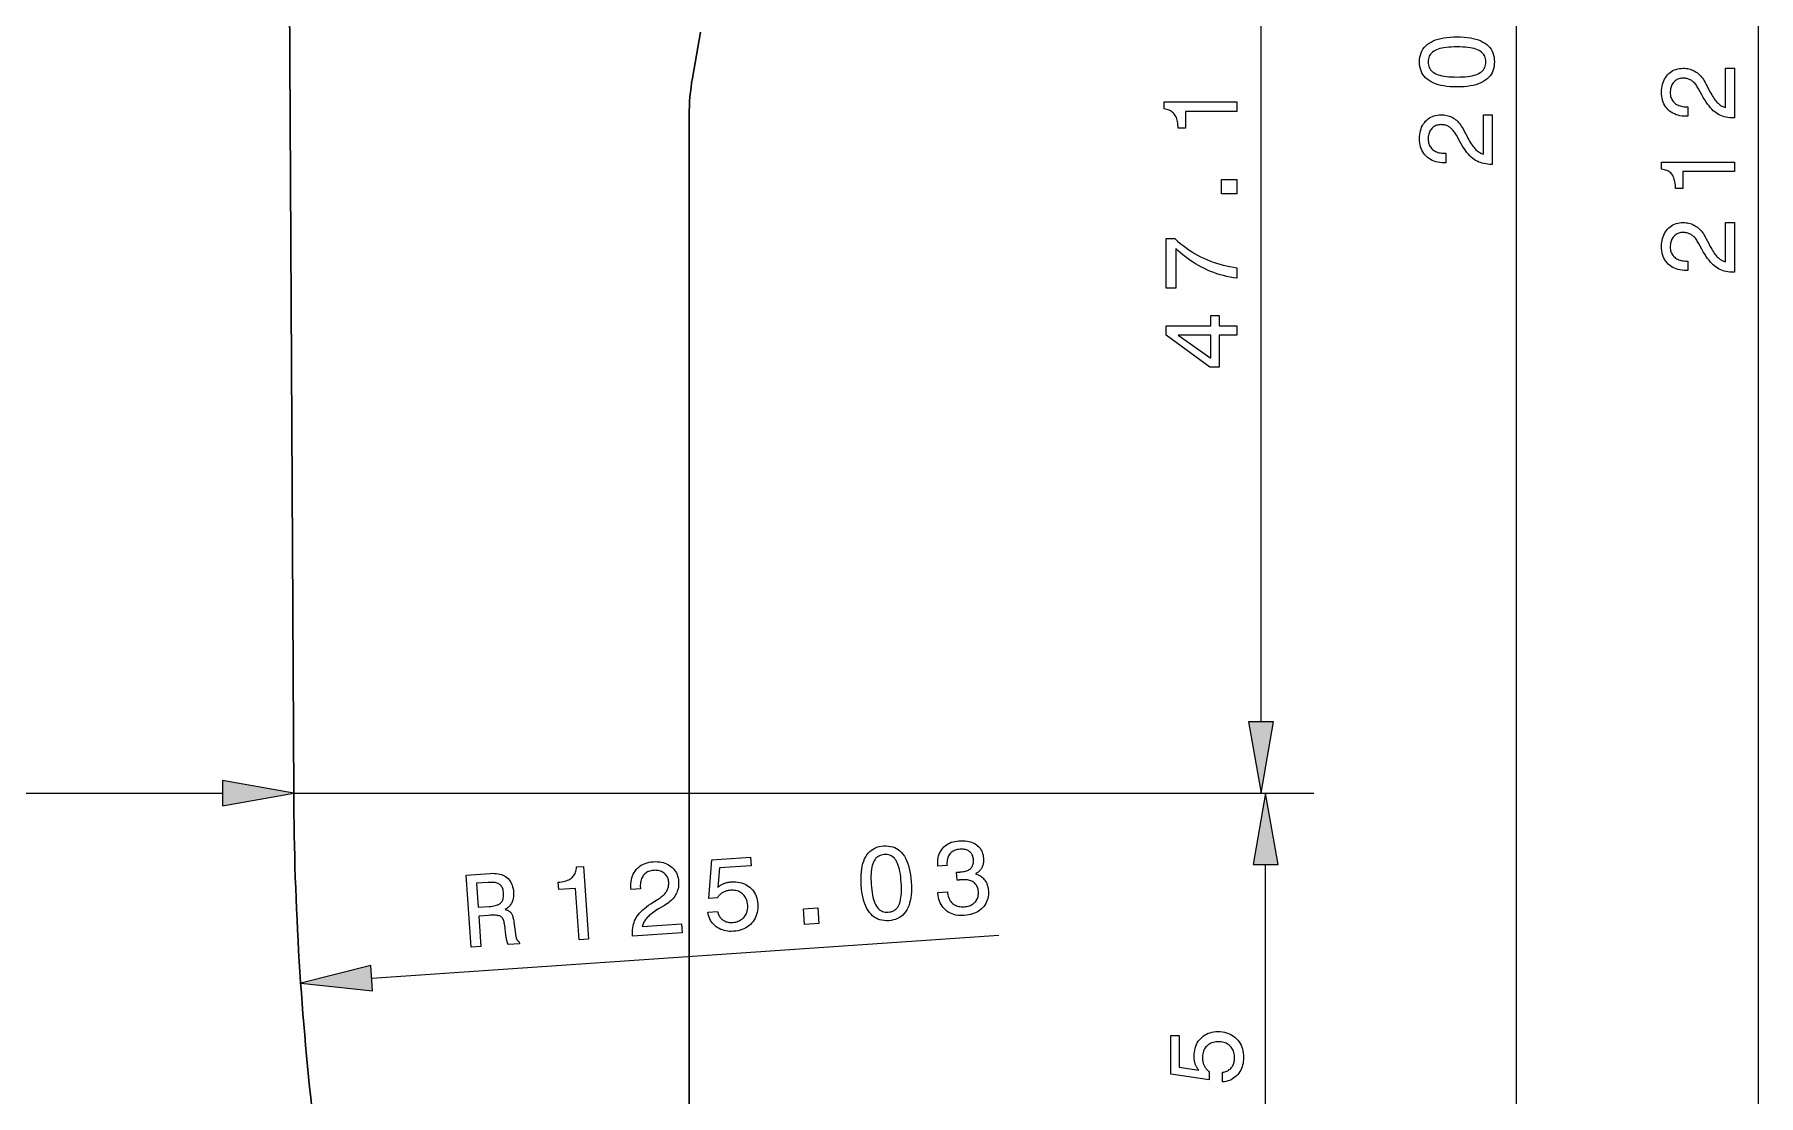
# Model space of a CAD drawing. Extents: x 0 to 297, y 0 to 420.
# Drawn here: x 151.6 to 223.1, y 182.2 to 226.2 of the extents above; entities that cross this region are included whole.
import ezdxf

# ---------------------------------------------------------------- set-up
doc = ezdxf.new("R2010")
doc.units = 0

msp = doc.modelspace()

# ---------------------------------------------------------------- linework, layer by layer
at = {"color": 7, "lineweight": 13}
for p, q in [((213.052, 124.712), (213.052, 326.904)), ((223.09, 120.712), (223.09, 326.904)), ((202.461, 197.712), (202.461, 238.904)), ((131.805, 194.758), (159.396, 194.758)), ((162.35, 194.758), (204.65, 194.758)), ((162.35, 194.758), (204.461, 194.758)), ((165.588, 187.092), (191.584, 188.87))]:
    msp.add_line(p, q, dxfattribs=at)
at = {"color": 7, "lineweight": 30}
for p, q in [((162.1, 241.858), (162.35, 194.758)), ((178.75, 121.758), (178.75, 222.858))]:
    msp.add_line(p, q, dxfattribs=at)
at = {"color": 7, "lineweight": 30, "ltscale": 0.048477}
msp.add_line((178.884, 224.403), (179.217, 226.313), dxfattribs=at)
at = {"color": 7, "lineweight": 13, "ltscale": 0.477279}
msp.add_line((202.65, 172.712), (202.65, 191.804), dxfattribs=at)
at = {"color": 7, "lineweight": 13}
for points in [[(210.589, 224.037), (210.44, 224.04), (210.299, 224.048), (210.165, 224.061), (210.038, 224.08), (209.919, 224.103), (209.807, 224.133), (209.702, 224.167), (209.604, 224.207), (209.514, 224.252), (209.431, 224.303), (209.355, 224.358), (209.287, 224.419), (209.228, 224.484), (209.176, 224.554), (209.132, 224.629), (209.097, 224.709), (209.069, 224.793), (209.049, 224.883), (209.037, 224.977), (209.033, 225.076), (209.037, 225.176), (209.049, 225.271), (209.069, 225.361), (209.096, 225.446), (209.132, 225.526), (209.175, 225.601), (209.226, 225.671), (209.285, 225.736), (209.352, 225.796), (209.427, 225.851), (209.51, 225.901), (209.6, 225.946), (209.697, 225.985), (209.802, 226.019), (209.915, 226.048), (210.035, 226.072), (210.162, 226.09), (210.297, 226.103), (210.439, 226.111), (210.589, 226.114), (210.738, 226.111), (210.88, 226.103), (211.015, 226.09), (211.142, 226.072), (211.261, 226.048), (211.373, 226.019), (211.478, 225.985), (211.575, 225.946), (211.664, 225.901), (211.746, 225.851), (211.821, 225.796), (211.888, 225.736), (211.946, 225.671), (211.997, 225.601), (212.04, 225.526), (212.076, 225.446), (212.103, 225.361), (212.123, 225.271), (212.135, 225.176), (212.139, 225.076), (212.135, 224.977), (212.123, 224.883), (212.103, 224.793), (212.075, 224.709), (212.04, 224.629), (211.997, 224.554), (211.945, 224.484), (211.886, 224.419), (211.819, 224.358), (211.744, 224.303), (211.662, 224.252), (211.572, 224.207), (211.475, 224.167), (211.37, 224.133), (211.258, 224.103), (211.139, 224.08), (211.013, 224.061), (210.879, 224.048), (210.738, 224.04)], [(210.589, 224.45), (210.71, 224.452), (210.824, 224.456), (210.931, 224.464), (211.032, 224.475), (211.126, 224.488), (211.213, 224.505), (211.294, 224.525), (211.368, 224.547), (211.436, 224.573), (211.497, 224.602), (211.551, 224.634), (211.6, 224.67), (211.643, 224.708), (211.681, 224.751), (211.712, 224.797), (211.738, 224.846), (211.758, 224.898), (211.773, 224.954), (211.781, 225.014), (211.784, 225.076), (211.781, 225.14), (211.773, 225.199), (211.759, 225.255), (211.739, 225.308), (211.713, 225.357), (211.682, 225.403), (211.645, 225.445), (211.602, 225.483), (211.554, 225.518), (211.5, 225.55), (211.439, 225.578), (211.372, 225.603), (211.298, 225.626), (211.217, 225.645), (211.13, 225.661), (211.035, 225.675), (210.934, 225.685), (210.826, 225.692), (210.711, 225.697), (210.589, 225.698), (210.467, 225.697), (210.351, 225.692), (210.243, 225.685), (210.141, 225.675), (210.047, 225.661), (209.959, 225.645), (209.878, 225.626), (209.804, 225.603), (209.736, 225.578), (209.676, 225.55), (209.622, 225.518), (209.574, 225.483), (209.531, 225.445), (209.494, 225.403), (209.463, 225.357), (209.437, 225.308), (209.417, 225.255), (209.403, 225.199), (209.394, 225.14), (209.392, 225.076), (209.394, 225.014), (209.403, 224.954), (209.417, 224.898), (209.438, 224.846), (209.463, 224.797), (209.495, 224.751), (209.533, 224.708), (209.576, 224.67), (209.625, 224.634), (209.679, 224.602), (209.74, 224.573), (209.808, 224.547), (209.882, 224.525), (209.963, 224.505), (210.051, 224.488), (210.145, 224.475), (210.246, 224.464), (210.354, 224.456), (210.468, 224.452)], [(222.09, 222.752), (222.077, 222.752), (221.99, 222.755), (221.905, 222.761), (221.823, 222.771), (221.745, 222.785), (221.669, 222.804), (221.596, 222.827), (221.526, 222.854), (221.459, 222.885), (221.395, 222.92), (221.334, 222.959), (221.274, 223.004), (221.215, 223.055), (221.155, 223.113), (221.096, 223.178), (221.037, 223.249), (220.978, 223.327), (220.919, 223.411), (220.86, 223.503), (220.801, 223.601), (220.743, 223.705), (220.603, 223.96), (220.578, 224.005), (220.552, 224.047), (220.526, 224.087), (220.499, 224.124), (220.471, 224.159), (220.443, 224.191), (220.414, 224.221), (220.385, 224.249), (220.355, 224.273), (220.324, 224.296), (220.292, 224.316), (220.26, 224.334), (220.226, 224.349), (220.191, 224.363), (220.156, 224.375), (220.119, 224.384), (220.081, 224.392), (220.042, 224.397), (220.002, 224.4), (219.96, 224.401), (219.914, 224.399), (219.869, 224.395), (219.826, 224.386), (219.784, 224.375), (219.745, 224.36), (219.707, 224.342), (219.672, 224.321), (219.638, 224.297), (219.606, 224.269), (219.576, 224.238), (219.548, 224.204), (219.523, 224.168), (219.501, 224.13), (219.482, 224.089), (219.466, 224.047), (219.453, 224.002), (219.442, 223.955), (219.435, 223.905), (219.431, 223.854), (219.429, 223.8), (219.431, 223.747), (219.437, 223.696), (219.446, 223.647), (219.459, 223.601), (219.475, 223.557), (219.496, 223.515), (219.52, 223.476), (219.548, 223.439), (219.579, 223.404), (219.615, 223.371), (219.653, 223.341), (219.694, 223.315), (219.738, 223.291), (219.785, 223.271), (219.835, 223.253), (219.887, 223.239), (219.943, 223.228), (220, 223.22), (220.061, 223.216), (220.125, 223.214), (220.161, 223.214), (220.161, 222.822), (220.1, 222.822), (220.007, 222.825), (219.918, 222.833), (219.833, 222.846), (219.752, 222.865), (219.674, 222.889), (219.601, 222.919), (219.532, 222.954), (219.467, 222.995), (219.405, 223.041), (219.348, 223.092), (219.295, 223.148), (219.248, 223.207), (219.207, 223.271), (219.17, 223.338), (219.14, 223.41), (219.115, 223.485), (219.096, 223.564), (219.082, 223.646), (219.073, 223.733), (219.071, 223.823), (219.073, 223.91), (219.081, 223.994), (219.093, 224.074), (219.11, 224.15), (219.132, 224.224), (219.159, 224.294), (219.192, 224.36), (219.229, 224.423), (219.27, 224.483), (219.317, 224.539), (219.368, 224.591), (219.422, 224.637), (219.479, 224.678), (219.539, 224.714), (219.602, 224.744), (219.669, 224.768), (219.738, 224.788), (219.811, 224.801), (219.886, 224.809), (219.965, 224.812), (220.026, 224.811), (220.085, 224.806), (220.144, 224.798), (220.2, 224.787), (220.255, 224.772), (220.309, 224.754), (220.361, 224.734), (220.411, 224.71), (220.46, 224.682), (220.507, 224.652), (220.553, 224.618), (220.598, 224.581), (220.642, 224.541), (220.684, 224.497), (220.725, 224.45), (220.765, 224.399), (220.803, 224.345), (220.84, 224.288), (220.876, 224.227), (220.911, 224.163), (221.04, 223.91), (221.077, 223.84), (221.113, 223.774), (221.149, 223.712), (221.184, 223.654), (221.218, 223.6), (221.252, 223.55), (221.285, 223.505), (221.317, 223.463), (221.348, 223.426), (221.379, 223.392), (221.41, 223.362), (221.441, 223.334), (221.473, 223.308), (221.506, 223.284), (221.54, 223.262), (221.574, 223.242), (221.609, 223.225), (221.645, 223.209), (221.681, 223.196), (221.719, 223.185), (221.719, 224.812), (222.09, 224.812)], [(201.461, 223.026), (199.328, 223.026), (199.328, 222.327), (199.022, 222.327), (199.02, 222.402), (199.014, 222.473), (199.007, 222.54), (198.996, 222.603), (198.983, 222.663), (198.968, 222.718), (198.95, 222.77), (198.929, 222.817), (198.906, 222.86), (198.88, 222.9), (198.851, 222.936), (198.819, 222.969), (198.783, 222.999), (198.744, 223.026), (198.702, 223.05), (198.657, 223.071), (198.608, 223.089), (198.556, 223.104), (198.501, 223.116), (198.442, 223.126), (198.442, 223.419), (201.461, 223.419)], [(212.052, 220.826), (212.039, 220.826), (211.952, 220.828), (211.867, 220.835), (211.786, 220.845), (211.707, 220.859), (211.631, 220.878), (211.558, 220.901), (211.488, 220.927), (211.421, 220.958), (211.357, 220.994), (211.296, 221.033), (211.237, 221.077), (211.177, 221.129), (211.118, 221.187), (211.058, 221.251), (210.999, 221.323), (210.94, 221.401), (210.881, 221.485), (210.822, 221.577), (210.764, 221.675), (210.705, 221.779), (210.566, 222.034), (210.541, 222.079), (210.515, 222.121), (210.488, 222.161), (210.461, 222.198), (210.434, 222.233), (210.406, 222.265), (210.377, 222.295), (210.347, 222.322), (210.317, 222.347), (210.286, 222.369), (210.255, 222.389), (210.222, 222.407), (210.189, 222.423), (210.154, 222.437), (210.118, 222.449), (210.081, 222.458), (210.043, 222.465), (210.004, 222.471), (209.964, 222.474), (209.923, 222.475), (209.876, 222.473), (209.831, 222.468), (209.788, 222.46), (209.747, 222.449), (209.707, 222.434), (209.67, 222.416), (209.634, 222.395), (209.6, 222.37), (209.568, 222.343), (209.538, 222.311), (209.51, 222.278), (209.485, 222.242), (209.463, 222.203), (209.444, 222.163), (209.428, 222.12), (209.415, 222.076), (209.405, 222.029), (209.397, 221.979), (209.393, 221.928), (209.392, 221.874), (209.393, 221.821), (209.399, 221.77), (209.408, 221.721), (209.421, 221.675), (209.438, 221.631), (209.458, 221.589), (209.482, 221.55), (209.51, 221.512), (209.542, 221.478), (209.577, 221.445), (209.616, 221.415), (209.657, 221.388), (209.701, 221.365), (209.748, 221.344), (209.797, 221.327), (209.85, 221.313), (209.905, 221.302), (209.963, 221.294), (210.024, 221.29), (210.087, 221.288), (210.123, 221.288), (210.123, 220.896), (210.062, 220.896), (209.969, 220.898), (209.88, 220.907), (209.795, 220.92), (209.714, 220.939), (209.637, 220.963), (209.564, 220.993), (209.494, 221.028), (209.429, 221.069), (209.368, 221.114), (209.31, 221.166), (209.258, 221.222), (209.211, 221.281), (209.169, 221.345), (209.133, 221.412), (209.102, 221.483), (209.077, 221.559), (209.058, 221.637), (209.044, 221.72), (209.036, 221.807), (209.033, 221.897), (209.036, 221.984), (209.043, 222.068), (209.055, 222.148), (209.073, 222.224), (209.095, 222.298), (209.122, 222.367), (209.154, 222.434), (209.191, 222.497), (209.233, 222.557), (209.28, 222.613), (209.331, 222.665), (209.385, 222.711), (209.442, 222.752), (209.502, 222.788), (209.565, 222.818), (209.631, 222.842), (209.701, 222.861), (209.773, 222.875), (209.848, 222.883), (209.927, 222.886), (209.988, 222.884), (210.048, 222.88), (210.106, 222.872), (210.163, 222.86), (210.218, 222.846), (210.271, 222.828), (210.323, 222.807), (210.374, 222.783), (210.423, 222.756), (210.47, 222.726), (210.516, 222.692), (210.561, 222.655), (210.604, 222.614), (210.646, 222.571), (210.687, 222.523), (210.727, 222.473), (210.766, 222.419), (210.803, 222.361), (210.839, 222.301), (210.874, 222.237), (211.002, 221.984), (211.039, 221.914), (211.076, 221.848), (211.112, 221.786), (211.147, 221.728), (211.181, 221.674), (211.214, 221.624), (211.247, 221.579), (211.279, 221.537), (211.311, 221.5), (211.342, 221.466), (211.372, 221.436), (211.404, 221.408), (211.436, 221.381), (211.469, 221.357), (211.502, 221.336), (211.537, 221.316), (211.572, 221.298), (211.607, 221.283), (211.644, 221.27), (211.681, 221.258), (211.681, 222.886), (212.052, 222.886)], [(222.09, 220.53), (219.956, 220.53), (219.956, 219.83), (219.65, 219.83), (219.648, 219.906), (219.643, 219.977), (219.635, 220.044), (219.625, 220.107), (219.612, 220.167), (219.596, 220.222), (219.578, 220.273), (219.557, 220.321), (219.534, 220.364), (219.508, 220.404), (219.479, 220.44), (219.447, 220.473), (219.412, 220.503), (219.373, 220.53), (219.331, 220.554), (219.285, 220.575), (219.237, 220.593), (219.185, 220.608), (219.129, 220.62), (219.071, 220.629), (219.071, 220.923), (222.09, 220.923)], [(201.461, 219.607), (200.818, 219.607), (200.818, 220.204), (201.461, 220.204)], [(222.09, 216.356), (222.077, 216.356), (221.99, 216.358), (221.905, 216.364), (221.823, 216.375), (221.745, 216.389), (221.669, 216.408), (221.596, 216.43), (221.526, 216.457), (221.459, 216.488), (221.395, 216.523), (221.334, 216.563), (221.274, 216.607), (221.215, 216.659), (221.155, 216.717), (221.096, 216.781), (221.037, 216.853), (220.978, 216.931), (220.919, 217.015), (220.86, 217.106), (220.801, 217.204), (220.743, 217.309), (220.603, 217.564), (220.578, 217.609), (220.552, 217.651), (220.526, 217.691), (220.499, 217.728), (220.471, 217.763), (220.443, 217.795), (220.414, 217.825), (220.385, 217.852), (220.355, 217.877), (220.324, 217.899), (220.292, 217.919), (220.26, 217.937), (220.226, 217.953), (220.191, 217.967), (220.156, 217.978), (220.119, 217.988), (220.081, 217.995), (220.042, 218.001), (220.002, 218.004), (219.96, 218.005), (219.914, 218.003), (219.869, 217.998), (219.826, 217.99), (219.784, 217.979), (219.745, 217.964), (219.707, 217.946), (219.672, 217.925), (219.638, 217.9), (219.606, 217.872), (219.576, 217.841), (219.548, 217.808), (219.523, 217.772), (219.501, 217.733), (219.482, 217.693), (219.466, 217.65), (219.453, 217.605), (219.442, 217.558), (219.435, 217.509), (219.431, 217.458), (219.429, 217.404), (219.431, 217.351), (219.437, 217.3), (219.446, 217.251), (219.459, 217.205), (219.475, 217.161), (219.496, 217.119), (219.52, 217.079), (219.548, 217.042), (219.579, 217.007), (219.615, 216.975), (219.653, 216.945), (219.694, 216.918), (219.738, 216.895), (219.785, 216.874), (219.835, 216.857), (219.887, 216.843), (219.943, 216.832), (220, 216.824), (220.061, 216.819), (220.125, 216.818), (220.161, 216.818), (220.161, 216.426), (220.1, 216.426), (220.007, 216.428), (219.918, 216.436), (219.833, 216.45), (219.752, 216.469), (219.674, 216.493), (219.601, 216.523), (219.532, 216.558), (219.467, 216.598), (219.405, 216.644), (219.348, 216.696), (219.295, 216.751), (219.248, 216.811), (219.207, 216.875), (219.17, 216.942), (219.14, 217.013), (219.115, 217.088), (219.096, 217.167), (219.082, 217.25), (219.073, 217.337), (219.071, 217.427), (219.073, 217.514), (219.081, 217.597), (219.093, 217.677), (219.11, 217.754), (219.132, 217.827), (219.159, 217.897), (219.192, 217.964), (219.229, 218.027), (219.27, 218.087), (219.317, 218.143), (219.368, 218.195), (219.422, 218.241), (219.479, 218.282), (219.539, 218.318), (219.602, 218.348), (219.669, 218.372), (219.738, 218.391), (219.811, 218.405), (219.886, 218.413), (219.965, 218.416), (220.026, 218.414), (220.085, 218.409), (220.144, 218.401), (220.2, 218.39), (220.255, 218.376), (220.309, 218.358), (220.361, 218.337), (220.411, 218.313), (220.46, 218.286), (220.507, 218.256), (220.553, 218.222), (220.598, 218.185), (220.642, 218.144), (220.684, 218.1), (220.725, 218.053), (220.765, 218.003), (220.803, 217.949), (220.84, 217.891), (220.876, 217.831), (220.911, 217.766), (221.04, 217.514), (221.077, 217.443), (221.113, 217.377), (221.149, 217.316), (221.184, 217.258), (221.218, 217.204), (221.252, 217.154), (221.285, 217.108), (221.317, 217.067), (221.348, 217.029), (221.379, 216.996), (221.41, 216.966), (221.441, 216.937), (221.473, 216.911), (221.506, 216.887), (221.54, 216.865), (221.574, 216.846), (221.609, 216.828), (221.645, 216.813), (221.681, 216.799), (221.719, 216.788), (221.719, 218.416), (222.09, 218.416)], [(201.461, 216.107), (201.318, 216.129), (201.176, 216.154), (201.036, 216.184), (200.899, 216.217), (200.763, 216.255), (200.63, 216.297), (200.498, 216.343), (200.368, 216.393), (200.241, 216.447), (200.115, 216.505), (199.991, 216.567), (199.868, 216.634), (199.746, 216.706), (199.625, 216.782), (199.506, 216.863), (199.387, 216.948), (199.269, 217.038), (199.153, 217.133), (199.037, 217.232), (198.923, 217.336), (198.923, 215.696), (198.529, 215.696), (198.529, 217.752), (198.887, 217.752), (198.999, 217.651), (199.113, 217.555), (199.229, 217.463), (199.346, 217.376), (199.465, 217.292), (199.585, 217.213), (199.708, 217.138), (199.832, 217.067), (199.957, 217), (200.085, 216.938), (200.214, 216.88), (200.345, 216.826), (200.478, 216.776), (200.612, 216.73), (200.749, 216.689), (200.888, 216.651), (201.028, 216.618), (201.171, 216.589), (201.315, 216.564), (201.461, 216.544)], [(201.461, 213.746), (200.719, 213.746), (200.719, 212.428), (200.34, 212.428), (198.529, 213.742), (198.529, 214.134), (200.373, 214.134), (200.373, 214.562), (200.719, 214.562), (200.719, 214.134), (201.461, 214.134)], [(200.373, 212.791), (200.373, 213.746), (199.03, 213.746)], [(201.94, 197.712), (202.461, 194.758), (202.982, 197.712)], [(159.396, 194.237), (162.35, 194.758), (159.396, 195.279)], [(203.171, 191.804), (202.65, 194.758), (202.129, 191.804)], [(185.885, 190.949), (185.877, 191.097), (185.876, 191.239), (185.88, 191.373), (185.89, 191.501), (185.905, 191.622), (185.927, 191.736), (185.954, 191.843), (185.987, 191.943), (186.026, 192.036), (186.071, 192.123), (186.121, 192.202), (186.177, 192.273), (186.238, 192.337), (186.304, 192.394), (186.376, 192.442), (186.453, 192.483), (186.536, 192.517), (186.623, 192.543), (186.717, 192.561), (186.815, 192.572), (186.915, 192.575), (187.011, 192.569), (187.102, 192.556), (187.189, 192.534), (187.271, 192.504), (187.349, 192.466), (187.422, 192.42), (187.491, 192.365), (187.555, 192.302), (187.615, 192.231), (187.671, 192.152), (187.721, 192.066), (187.767, 191.971), (187.809, 191.869), (187.845, 191.758), (187.877, 191.64), (187.904, 191.515), (187.926, 191.381), (187.944, 191.24), (187.956, 191.09), (187.964, 190.941), (187.966, 190.799), (187.962, 190.664), (187.952, 190.536), (187.937, 190.416), (187.916, 190.302), (187.889, 190.195), (187.856, 190.096), (187.818, 190.003), (187.774, 189.918), (187.724, 189.84), (187.668, 189.769), (187.608, 189.706), (187.541, 189.65), (187.469, 189.602), (187.392, 189.562), (187.309, 189.528), (187.221, 189.503), (187.127, 189.484), (187.027, 189.474), (186.928, 189.471), (186.833, 189.476), (186.743, 189.49), (186.656, 189.512), (186.574, 189.542), (186.496, 189.58), (186.423, 189.626), (186.354, 189.681), (186.289, 189.743), (186.229, 189.814), (186.173, 189.893), (186.121, 189.98), (186.075, 190.074), (186.033, 190.176), (185.997, 190.285), (185.965, 190.403), (185.937, 190.528), (185.915, 190.66), (185.897, 190.801)], [(189.063, 190.642), (189.46, 190.669), (189.467, 190.608), (189.477, 190.549), (189.491, 190.494), (189.507, 190.442), (189.526, 190.392), (189.548, 190.346), (189.573, 190.303), (189.602, 190.263), (189.633, 190.226), (189.667, 190.192), (189.704, 190.161), (189.744, 190.135), (189.786, 190.111), (189.83, 190.092), (189.877, 190.076), (189.926, 190.063), (189.978, 190.055), (190.032, 190.05), (190.088, 190.048), (190.147, 190.051), (190.205, 190.056), (190.259, 190.065), (190.312, 190.076), (190.361, 190.091), (190.408, 190.108), (190.451, 190.128), (190.493, 190.152), (190.531, 190.178), (190.567, 190.208), (190.6, 190.24), (190.63, 190.275), (190.656, 190.312), (190.679, 190.351), (190.699, 190.392), (190.714, 190.436), (190.726, 190.481), (190.735, 190.529), (190.74, 190.579), (190.742, 190.631), (190.74, 190.685), (190.735, 190.734), (190.727, 190.78), (190.715, 190.824), (190.701, 190.866), (190.683, 190.905), (190.662, 190.941), (190.638, 190.976), (190.61, 191.007), (190.58, 191.037), (190.546, 191.064), (190.509, 191.088), (190.47, 191.109), (190.428, 191.127), (190.384, 191.142), (190.338, 191.155), (190.288, 191.164), (190.237, 191.17), (190.182, 191.174), (190.126, 191.174), (190.066, 191.171), (190.058, 191.171), (190.049, 191.17), (190.041, 191.169), (190.032, 191.169), (190.023, 191.168), (190.014, 191.167), (190.005, 191.166), (189.996, 191.165), (189.987, 191.164), (189.978, 191.163), (189.968, 191.162), (189.958, 191.161), (189.948, 191.16), (189.936, 191.158), (189.925, 191.157), (189.912, 191.155), (189.899, 191.154), (189.885, 191.152), (189.871, 191.15), (189.856, 191.149), (189.833, 191.487), (189.843, 191.487), (189.852, 191.488), (189.861, 191.488), (189.87, 191.488), (189.879, 191.488), (189.887, 191.489), (189.896, 191.489), (189.905, 191.489), (189.913, 191.49), (189.922, 191.49), (189.93, 191.49), (189.938, 191.491), (189.947, 191.491), (189.955, 191.492), (189.962, 191.492), (189.97, 191.492), (189.978, 191.493), (189.985, 191.493), (189.993, 191.494), (190, 191.494), (190.056, 191.499), (190.109, 191.506), (190.16, 191.516), (190.207, 191.527), (190.25, 191.54), (190.291, 191.556), (190.329, 191.573), (190.363, 191.593), (190.394, 191.615), (190.422, 191.638), (190.447, 191.664), (190.469, 191.692), (190.488, 191.723), (190.504, 191.756), (190.517, 191.79), (190.527, 191.827), (190.534, 191.867), (190.538, 191.908), (190.54, 191.952), (190.538, 191.998), (190.534, 192.042), (190.527, 192.084), (190.517, 192.124), (190.505, 192.162), (190.49, 192.197), (190.473, 192.23), (190.453, 192.26), (190.431, 192.288), (190.406, 192.314), (190.378, 192.338), (190.348, 192.359), (190.316, 192.378), (190.282, 192.394), (190.245, 192.407), (190.207, 192.418), (190.166, 192.426), (190.123, 192.432), (190.077, 192.435), (190.03, 192.435), (189.98, 192.433), (189.924, 192.428), (189.871, 192.419), (189.822, 192.408), (189.775, 192.393), (189.731, 192.376), (189.69, 192.355), (189.652, 192.331), (189.617, 192.304), (189.586, 192.275), (189.557, 192.242), (189.531, 192.206), (189.508, 192.167), (189.489, 192.126), (189.472, 192.081), (189.459, 192.034), (189.449, 191.984), (189.442, 191.931), (189.439, 191.876), (189.438, 191.817), (189.441, 191.756), (189.058, 191.73), (189.056, 191.759), (189.053, 191.846), (189.055, 191.929), (189.062, 192.009), (189.075, 192.085), (189.093, 192.159), (189.116, 192.229), (189.145, 192.296), (189.179, 192.36), (189.219, 192.42), (189.264, 192.477), (189.313, 192.53), (189.367, 192.579), (189.424, 192.622), (189.485, 192.66), (189.55, 192.693), (189.619, 192.722), (189.692, 192.745), (189.769, 192.763), (189.85, 192.777), (189.935, 192.785), (190.024, 192.789), (190.11, 192.789), (190.193, 192.784), (190.271, 192.774), (190.345, 192.76), (190.416, 192.741), (190.483, 192.718), (190.546, 192.69), (190.605, 192.658), (190.66, 192.621), (190.711, 192.581), (190.757, 192.536), (190.799, 192.488), (190.835, 192.436), (190.867, 192.38), (190.894, 192.32), (190.916, 192.257), (190.933, 192.19), (190.945, 192.12), (190.953, 192.046), (190.955, 192.003), (190.955, 191.961), (190.953, 191.921), (190.949, 191.881), (190.943, 191.843), (190.935, 191.806), (190.925, 191.77), (190.913, 191.735), (190.899, 191.701), (190.883, 191.669), (190.865, 191.637), (190.845, 191.607), (190.823, 191.579), (190.799, 191.552), (190.773, 191.526), (190.746, 191.501), (190.716, 191.478), (190.685, 191.456), (190.651, 191.435), (190.616, 191.416), (190.664, 191.401), (190.711, 191.383), (190.755, 191.363), (190.797, 191.341), (190.836, 191.317), (190.874, 191.291), (190.909, 191.263), (190.942, 191.233), (190.973, 191.2), (191.002, 191.166), (191.028, 191.129), (191.052, 191.09), (191.074, 191.05), (191.093, 191.007), (191.11, 190.963), (191.124, 190.917), (191.136, 190.869), (191.146, 190.819), (191.153, 190.767), (191.158, 190.713), (191.161, 190.629), (191.158, 190.547), (191.148, 190.468), (191.133, 190.393), (191.111, 190.32), (191.083, 190.25), (191.05, 190.183), (191.01, 190.12), (190.963, 190.059), (190.911, 190.001), (190.854, 189.948), (190.792, 189.899), (190.726, 189.855), (190.656, 189.816), (190.582, 189.782), (190.503, 189.753), (190.42, 189.729), (190.333, 189.71), (190.242, 189.696), (190.147, 189.687), (190.056, 189.684), (189.968, 189.686), (189.884, 189.694), (189.803, 189.707), (189.726, 189.726), (189.652, 189.751), (189.581, 189.782), (189.514, 189.818), (189.45, 189.86), (189.39, 189.908), (189.334, 189.96), (189.283, 190.017), (189.237, 190.077), (189.197, 190.142), (189.161, 190.21), (189.132, 190.283), (189.107, 190.359), (189.088, 190.44), (189.074, 190.524), (189.065, 190.613)], [(174.183, 188.682), (174.037, 190.81), (173.339, 190.763), (173.318, 191.068), (173.393, 191.075), (173.464, 191.085), (173.53, 191.098), (173.593, 191.112), (173.651, 191.129), (173.705, 191.148), (173.755, 191.17), (173.801, 191.194), (173.843, 191.22), (173.881, 191.249), (173.914, 191.28), (173.945, 191.314), (173.973, 191.352), (173.997, 191.392), (174.018, 191.436), (174.036, 191.483), (174.051, 191.532), (174.062, 191.585), (174.071, 191.641), (174.076, 191.701), (174.368, 191.721), (174.574, 188.709)], [(176.4, 188.833), (176.399, 188.846), (176.395, 188.934), (176.395, 189.018), (176.4, 189.1), (176.409, 189.18), (176.423, 189.257), (176.44, 189.331), (176.462, 189.403), (176.489, 189.472), (176.519, 189.538), (176.554, 189.602), (176.595, 189.664), (176.642, 189.727), (176.696, 189.79), (176.756, 189.854), (176.823, 189.918), (176.897, 189.982), (176.977, 190.047), (177.064, 190.112), (177.158, 190.177), (177.259, 190.243), (177.504, 190.399), (177.546, 190.427), (177.587, 190.456), (177.625, 190.485), (177.66, 190.514), (177.693, 190.544), (177.723, 190.574), (177.751, 190.605), (177.776, 190.636), (177.799, 190.668), (177.819, 190.7), (177.837, 190.733), (177.852, 190.767), (177.866, 190.802), (177.877, 190.837), (177.886, 190.874), (177.893, 190.911), (177.898, 190.95), (177.901, 190.989), (177.901, 191.029), (177.899, 191.07), (177.894, 191.117), (177.886, 191.161), (177.875, 191.204), (177.861, 191.244), (177.844, 191.282), (177.823, 191.319), (177.8, 191.353), (177.773, 191.385), (177.743, 191.415), (177.71, 191.443), (177.674, 191.468), (177.637, 191.491), (177.597, 191.51), (177.556, 191.526), (177.512, 191.54), (177.466, 191.55), (177.419, 191.557), (177.369, 191.561), (177.317, 191.562), (177.264, 191.559), (177.211, 191.554), (177.16, 191.545), (177.112, 191.532), (177.067, 191.516), (177.024, 191.496), (176.984, 191.473), (176.946, 191.447), (176.911, 191.416), (176.878, 191.382), (176.848, 191.345), (176.821, 191.305), (176.797, 191.262), (176.777, 191.216), (176.76, 191.168), (176.746, 191.117), (176.735, 191.064), (176.728, 191.008), (176.724, 190.95), (176.724, 190.889), (176.726, 190.825), (176.729, 190.79), (176.338, 190.763), (176.333, 190.824), (176.33, 190.917), (176.332, 191.006), (176.339, 191.092), (176.353, 191.174), (176.372, 191.252), (176.396, 191.327), (176.427, 191.399), (176.462, 191.467), (176.504, 191.531), (176.551, 191.592), (176.603, 191.648), (176.66, 191.699), (176.72, 191.745), (176.785, 191.786), (176.854, 191.821), (176.927, 191.851), (177.005, 191.876), (177.086, 191.895), (177.172, 191.91), (177.262, 191.919), (177.349, 191.922), (177.433, 191.92), (177.514, 191.913), (177.591, 191.901), (177.666, 191.884), (177.737, 191.862), (177.806, 191.835), (177.871, 191.802), (177.934, 191.764), (177.993, 191.721), (178.048, 191.674), (178.098, 191.623), (178.143, 191.569), (178.183, 191.512), (178.217, 191.451), (178.246, 191.386), (178.27, 191.318), (178.288, 191.247), (178.302, 191.172), (178.31, 191.094), (178.312, 191.033), (178.312, 190.973), (178.308, 190.915), (178.3, 190.857), (178.29, 190.801), (178.276, 190.747), (178.258, 190.694), (178.238, 190.642), (178.214, 190.591), (178.187, 190.542), (178.156, 190.493), (178.122, 190.446), (178.085, 190.4), (178.044, 190.355), (178, 190.311), (177.952, 190.268), (177.901, 190.226), (177.846, 190.185), (177.788, 190.145), (177.726, 190.105), (177.483, 189.96), (177.415, 189.918), (177.352, 189.877), (177.293, 189.837), (177.237, 189.798), (177.186, 189.761), (177.139, 189.724), (177.095, 189.688), (177.056, 189.653), (177.021, 189.619), (176.99, 189.586), (176.961, 189.553), (176.935, 189.52), (176.912, 189.486), (176.89, 189.452), (176.87, 189.417), (176.853, 189.381), (176.838, 189.345), (176.825, 189.308), (176.814, 189.271), (176.806, 189.233), (178.429, 189.344), (178.455, 188.974)], [(179.52, 189.831), (179.92, 189.858), (179.931, 189.813), (179.945, 189.77), (179.961, 189.73), (179.98, 189.691), (180.001, 189.655), (180.024, 189.621), (180.049, 189.589), (180.077, 189.559), (180.107, 189.532), (180.139, 189.507), (180.174, 189.484), (180.21, 189.464), (180.247, 189.447), (180.286, 189.432), (180.327, 189.42), (180.369, 189.411), (180.413, 189.405), (180.458, 189.402), (180.505, 189.401), (180.553, 189.403), (180.612, 189.409), (180.668, 189.418), (180.722, 189.431), (180.773, 189.447), (180.822, 189.467), (180.867, 189.49), (180.911, 189.517), (180.951, 189.548), (180.989, 189.582), (181.025, 189.619), (181.057, 189.659), (181.085, 189.701), (181.11, 189.745), (181.13, 189.792), (181.147, 189.84), (181.16, 189.891), (181.17, 189.943), (181.175, 189.998), (181.177, 190.054), (181.175, 190.113), (181.169, 190.173), (181.159, 190.23), (181.147, 190.284), (181.13, 190.335), (181.111, 190.384), (181.087, 190.43), (181.061, 190.473), (181.031, 190.514), (180.997, 190.552), (180.96, 190.587), (180.921, 190.618), (180.879, 190.646), (180.834, 190.671), (180.788, 190.691), (180.739, 190.708), (180.688, 190.721), (180.635, 190.73), (180.58, 190.735), (180.522, 190.737), (180.462, 190.734), (180.428, 190.731), (180.394, 190.727), (180.361, 190.721), (180.328, 190.714), (180.296, 190.705), (180.265, 190.696), (180.235, 190.685), (180.205, 190.672), (180.177, 190.658), (180.148, 190.643), (180.121, 190.627), (180.094, 190.609), (180.068, 190.59), (180.044, 190.569), (180.019, 190.548), (179.996, 190.525), (179.974, 190.5), (179.952, 190.475), (179.931, 190.448), (179.911, 190.42), (179.568, 190.396), (179.695, 191.998), (181.294, 192.108), (181.318, 191.754), (180.008, 191.665), (179.943, 190.851), (179.963, 190.871), (179.985, 190.89), (180.007, 190.908), (180.03, 190.926), (180.054, 190.942), (180.079, 190.958), (180.105, 190.973), (180.131, 190.987), (180.158, 191), (180.186, 191.012), (180.215, 191.024), (180.245, 191.034), (180.275, 191.044), (180.305, 191.052), (180.337, 191.06), (180.369, 191.066), (180.401, 191.072), (180.434, 191.077), (180.468, 191.081), (180.502, 191.083), (180.592, 191.087), (180.68, 191.085), (180.764, 191.077), (180.844, 191.063), (180.922, 191.044), (180.996, 191.018), (181.068, 190.988), (181.136, 190.951), (181.2, 190.909), (181.262, 190.861), (181.319, 190.808), (181.371, 190.751), (181.417, 190.691), (181.458, 190.627), (181.494, 190.559), (181.524, 190.487), (181.549, 190.412), (181.569, 190.333), (181.583, 190.25), (181.592, 190.163), (181.595, 190.07), (181.592, 189.981), (181.583, 189.894), (181.568, 189.811), (181.546, 189.731), (181.519, 189.654), (181.485, 189.581), (181.445, 189.51), (181.399, 189.443), (181.346, 189.379), (181.289, 189.319), (181.227, 189.265), (181.162, 189.216), (181.092, 189.174), (181.019, 189.136), (180.941, 189.104), (180.86, 189.078), (180.774, 189.058), (180.685, 189.043), (180.591, 189.034), (180.508, 189.03), (180.427, 189.032), (180.349, 189.039), (180.273, 189.05), (180.2, 189.067), (180.13, 189.088), (180.062, 189.115), (179.997, 189.146), (179.934, 189.183), (179.873, 189.224), (179.817, 189.27), (179.765, 189.319), (179.718, 189.371), (179.675, 189.427), (179.638, 189.486), (179.605, 189.548), (179.576, 189.614), (179.553, 189.683), (179.534, 189.755)], [(186.297, 190.977), (186.307, 190.857), (186.319, 190.743), (186.334, 190.637), (186.351, 190.537), (186.371, 190.444), (186.394, 190.358), (186.419, 190.279), (186.447, 190.206), (186.477, 190.141), (186.51, 190.082), (186.546, 190.029), (186.585, 189.983), (186.627, 189.943), (186.671, 189.908), (186.719, 189.88), (186.77, 189.857), (186.824, 189.841), (186.88, 189.83), (186.94, 189.826), (187.003, 189.827), (187.066, 189.834), (187.125, 189.847), (187.18, 189.865), (187.231, 189.888), (187.278, 189.917), (187.322, 189.952), (187.361, 189.991), (187.397, 190.037), (187.428, 190.087), (187.456, 190.143), (187.48, 190.205), (187.501, 190.274), (187.518, 190.35), (187.532, 190.431), (187.542, 190.52), (187.549, 190.615), (187.552, 190.717), (187.552, 190.825), (187.549, 190.94), (187.542, 191.062), (187.532, 191.184), (187.52, 191.299), (187.505, 191.406), (187.488, 191.507), (187.468, 191.601), (187.446, 191.687), (187.421, 191.767), (187.394, 191.839), (187.364, 191.904), (187.332, 191.963), (187.296, 192.014), (187.258, 192.06), (187.217, 192.1), (187.172, 192.134), (187.125, 192.162), (187.074, 192.185), (187.02, 192.201), (186.963, 192.211), (186.903, 192.216), (186.84, 192.214), (186.777, 192.207), (186.719, 192.195), (186.664, 192.176), (186.613, 192.153), (186.566, 192.123), (186.522, 192.089), (186.482, 192.049), (186.447, 192.003), (186.415, 191.952), (186.386, 191.895), (186.362, 191.832), (186.341, 191.763), (186.323, 191.687), (186.309, 191.605), (186.298, 191.517), (186.291, 191.422), (186.287, 191.32), (186.287, 191.212), (186.29, 191.098)], [(169.708, 188.376), (169.504, 191.365), (170.503, 191.433), (170.589, 191.437), (170.672, 191.436), (170.751, 191.43), (170.825, 191.42), (170.896, 191.405), (170.963, 191.386), (171.026, 191.362), (171.085, 191.333), (171.14, 191.299), (171.191, 191.261), (171.238, 191.219), (171.281, 191.172), (171.319, 191.121), (171.353, 191.065), (171.383, 191.006), (171.408, 190.942), (171.429, 190.874), (171.446, 190.801), (171.458, 190.724), (171.466, 190.643), (171.468, 190.594), (171.468, 190.547), (171.466, 190.502), (171.462, 190.457), (171.456, 190.414), (171.448, 190.372), (171.438, 190.332), (171.425, 190.293), (171.411, 190.256), (171.394, 190.22), (171.376, 190.185), (171.355, 190.152), (171.332, 190.12), (171.308, 190.09), (171.281, 190.061), (171.252, 190.033), (171.221, 190.008), (171.188, 189.983), (171.154, 189.96), (171.117, 189.939), (171.149, 189.93), (171.18, 189.92), (171.209, 189.909), (171.237, 189.897), (171.262, 189.883), (171.286, 189.868), (171.308, 189.851), (171.328, 189.833), (171.347, 189.814), (171.363, 189.794), (171.379, 189.771), (171.393, 189.745), (171.407, 189.715), (171.42, 189.682), (171.432, 189.646), (171.443, 189.606), (171.454, 189.562), (171.463, 189.516), (171.472, 189.466), (171.48, 189.412), (171.545, 188.928), (171.549, 188.898), (171.554, 188.869), (171.559, 188.842), (171.564, 188.816), (171.57, 188.793), (171.575, 188.771), (171.581, 188.75), (171.588, 188.732), (171.594, 188.715), (171.601, 188.7), (171.608, 188.686), (171.616, 188.673), (171.624, 188.66), (171.633, 188.648), (171.643, 188.638), (171.653, 188.627), (171.664, 188.618), (171.676, 188.609), (171.688, 188.602), (171.701, 188.595), (171.707, 188.513), (171.254, 188.482), (171.248, 188.491), (171.242, 188.502), (171.235, 188.514), (171.229, 188.527), (171.223, 188.54), (171.218, 188.555), (171.212, 188.571), (171.207, 188.587), (171.201, 188.605), (171.196, 188.623), (171.191, 188.643), (171.186, 188.664), (171.181, 188.687), (171.176, 188.711), (171.171, 188.736), (171.167, 188.762), (171.162, 188.79), (171.158, 188.82), (171.153, 188.85), (171.149, 188.882), (171.101, 189.268), (171.093, 189.324), (171.084, 189.376), (171.073, 189.424), (171.06, 189.467), (171.046, 189.506), (171.031, 189.542), (171.014, 189.573), (170.996, 189.599), (170.976, 189.622), (170.955, 189.64), (170.93, 189.655), (170.899, 189.668), (170.862, 189.679), (170.819, 189.688), (170.77, 189.694), (170.715, 189.698), (170.653, 189.7), (170.585, 189.7), (170.512, 189.698), (170.432, 189.693), (170.022, 189.665), (170.108, 188.403)], [(170.417, 191.059), (169.929, 191.026), (169.997, 190.031), (170.457, 190.063), (170.525, 190.068), (170.589, 190.076), (170.648, 190.086), (170.703, 190.098), (170.754, 190.112), (170.8, 190.128), (170.841, 190.146), (170.878, 190.166), (170.911, 190.188), (170.939, 190.212), (170.964, 190.238), (170.986, 190.268), (171.005, 190.3), (171.02, 190.335), (171.033, 190.373), (171.043, 190.414), (171.05, 190.458), (171.053, 190.504), (171.054, 190.554), (171.052, 190.606), (171.047, 190.658), (171.04, 190.706), (171.03, 190.751), (171.017, 190.793), (171.002, 190.831), (170.985, 190.867), (170.965, 190.899), (170.942, 190.928), (170.917, 190.954), (170.889, 190.977), (170.859, 190.996), (170.824, 191.014), (170.786, 191.028), (170.744, 191.04), (170.699, 191.05), (170.65, 191.057), (170.597, 191.061), (170.541, 191.063), (170.48, 191.063)], [(183.534, 189.321), (183.49, 189.963), (184.086, 190.004), (184.129, 189.362)], [(165.552, 187.611), (162.64, 186.89), (165.623, 186.572)], [(200.868, 182.787), (200.868, 183.187), (200.914, 183.196), (200.957, 183.206), (200.999, 183.22), (201.039, 183.236), (201.076, 183.254), (201.112, 183.275), (201.145, 183.298), (201.177, 183.323), (201.206, 183.352), (201.234, 183.382), (201.259, 183.415), (201.281, 183.449), (201.301, 183.486), (201.318, 183.523), (201.332, 183.563), (201.344, 183.605), (201.354, 183.648), (201.36, 183.693), (201.364, 183.74), (201.365, 183.788), (201.364, 183.847), (201.358, 183.904), (201.349, 183.958), (201.336, 184.01), (201.32, 184.06), (201.299, 184.107), (201.276, 184.152), (201.248, 184.195), (201.217, 184.235), (201.182, 184.273), (201.144, 184.308), (201.104, 184.339), (201.061, 184.366), (201.017, 184.39), (200.97, 184.41), (200.92, 184.427), (200.868, 184.44), (200.814, 184.449), (200.758, 184.454), (200.699, 184.456), (200.639, 184.454), (200.582, 184.449), (200.527, 184.44), (200.475, 184.427), (200.425, 184.411), (200.377, 184.391), (200.332, 184.367), (200.29, 184.34), (200.25, 184.309), (200.212, 184.275), (200.178, 184.237), (200.147, 184.197), (200.12, 184.155), (200.096, 184.11), (200.076, 184.063), (200.06, 184.013), (200.047, 183.96), (200.038, 183.905), (200.033, 183.848), (200.031, 183.788), (200.032, 183.753), (200.034, 183.719), (200.037, 183.686), (200.042, 183.653), (200.048, 183.621), (200.056, 183.589), (200.065, 183.558), (200.075, 183.528), (200.087, 183.498), (200.1, 183.469), (200.115, 183.44), (200.131, 183.412), (200.148, 183.385), (200.167, 183.359), (200.187, 183.333), (200.208, 183.309), (200.231, 183.284), (200.255, 183.261), (200.28, 183.238), (200.307, 183.217), (200.307, 182.873), (198.717, 183.109), (198.717, 184.711), (199.072, 184.711), (199.072, 183.398), (199.879, 183.278), (199.861, 183.3), (199.843, 183.322), (199.826, 183.346), (199.81, 183.37), (199.796, 183.395), (199.782, 183.421), (199.768, 183.447), (199.756, 183.475), (199.745, 183.503), (199.735, 183.532), (199.725, 183.561), (199.717, 183.591), (199.709, 183.622), (199.703, 183.653), (199.698, 183.685), (199.693, 183.717), (199.69, 183.75), (199.687, 183.783), (199.686, 183.817), (199.685, 183.851), (199.688, 183.942), (199.696, 184.029), (199.71, 184.112), (199.729, 184.192), (199.754, 184.268), (199.784, 184.34), (199.819, 184.409), (199.861, 184.475), (199.907, 184.536), (199.959, 184.594), (200.016, 184.648), (200.076, 184.696), (200.139, 184.738), (200.206, 184.774), (200.276, 184.805), (200.35, 184.831), (200.427, 184.85), (200.507, 184.865), (200.591, 184.873), (200.678, 184.876), (200.771, 184.873), (200.86, 184.864), (200.945, 184.849), (201.027, 184.828), (201.106, 184.801), (201.18, 184.768), (201.251, 184.73), (201.319, 184.685), (201.383, 184.634), (201.443, 184.577), (201.499, 184.516), (201.549, 184.451), (201.593, 184.382), (201.631, 184.31), (201.663, 184.234), (201.69, 184.155), (201.71, 184.072), (201.725, 183.985), (201.734, 183.895), (201.736, 183.801), (201.734, 183.717), (201.727, 183.637), (201.715, 183.559), (201.698, 183.485), (201.677, 183.413), (201.65, 183.344), (201.619, 183.278), (201.583, 183.215), (201.543, 183.155), (201.497, 183.098), (201.448, 183.044), (201.395, 182.996), (201.34, 182.952), (201.282, 182.914), (201.22, 182.88), (201.156, 182.851), (201.088, 182.828), (201.018, 182.809), (200.944, 182.795)]]:
    msp.add_lwpolyline(points, close=True, dxfattribs=at)
at = {"color": 7, "lineweight": 30}
for centre, radius, start, end in [((187.75, 222.858), 9, 170.1162, 180.00001), ((287.383, 195.422), 125.034, 180.30412, 186.69792)]:
    msp.add_arc(centre, radius, start, end, dxfattribs=at)
at = {"color": 7, "lineweight": 13}
for points in [[(201.94, 197.712), (202.461, 194.758), (201.94, 197.712), (202.982, 197.712)], [(159.396, 194.237), (162.35, 194.758), (159.396, 194.237), (159.396, 195.279)], [(203.171, 191.804), (202.65, 194.758), (203.171, 191.804), (202.129, 191.804)], [(165.552, 187.611), (162.64, 186.89), (165.552, 187.611), (165.623, 186.572)]]:
    msp.add_solid(points, dxfattribs=at)

doc.saveas('drawing.dxf')
